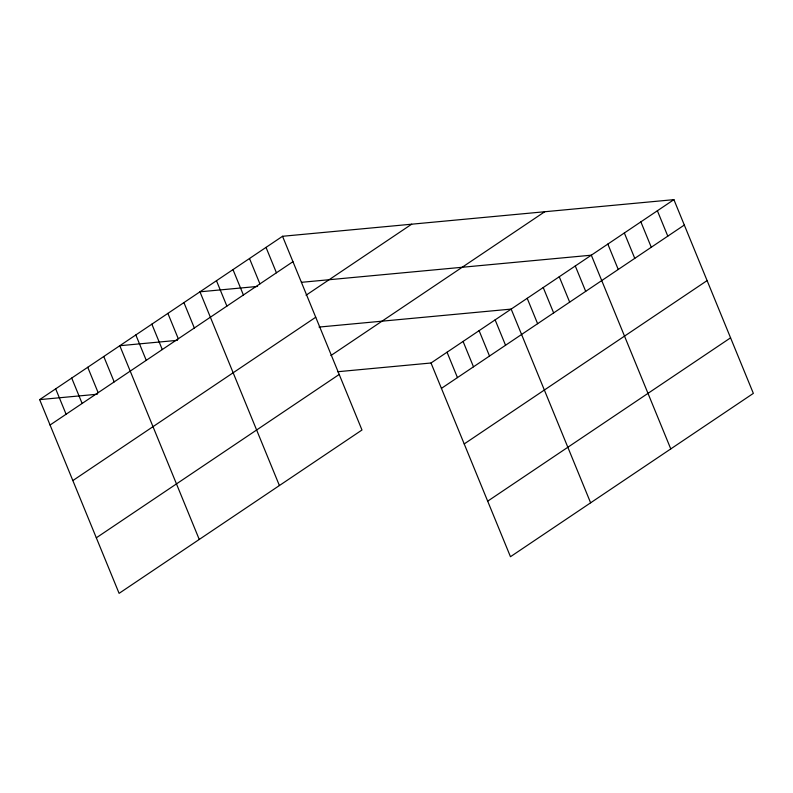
<?xml version="1.0" encoding="UTF-8"?>
<svg xmlns="http://www.w3.org/2000/svg" width="793" height="793" viewBox="0 0 793 793"><rect width="100%" height="100%" fill="white"/><g stroke="black" fill="none" stroke-linecap="round" stroke-linejoin="round"><path stroke-width="1.19" d="M282.536 236.284L361.985 430.004L119.099 593.352L39.65 399.622L282.536 236.284L673.901 199.648L753.35 393.378L510.464 556.716L431.015 362.996L337.61 371.739M50.068 425.018L292.954 261.68M306.058 295.224L411.686 224.191M72.847 480.568L315.733 317.23M330.919 355.542L544.751 211.741M96.32 537.803L339.206 374.455M431.015 362.996L673.901 199.648M441.423 388.382L684.309 225.043M464.212 443.931L707.098 280.593M487.685 501.166L730.571 337.828M257.606 286.422L199.955 291.814L279.404 485.544M301.429 282.318L591.32 255.187L670.769 448.907M177.454 340.326L119.802 345.718L199.251 539.448M319.044 327.073L511.168 309.092L590.616 502.812M39.65 399.622L97.311 394.23M657.377 210.75L667.795 236.145M640.863 221.862L651.281 247.257M624.349 232.973L634.767 258.359M607.835 244.075L618.243 269.471M575.282 265.962L585.7 291.358M559.253 276.747L569.671 302.143M543.225 287.522L553.643 312.918M527.196 298.307L537.614 323.703M495.129 319.866L505.547 345.262M479.101 330.651L489.519 356.047M463.072 341.426L473.49 366.822M447.044 352.211L457.462 377.607M266.022 247.386L276.43 272.782M249.498 258.498L259.916 283.894M232.983 269.6L243.401 294.996M216.469 280.712L226.887 306.108M183.926 302.599L194.335 327.995M167.888 313.384L178.306 338.78M151.859 324.159L162.278 349.554M135.831 334.943L146.249 360.339M103.774 356.503L114.182 381.899M87.745 367.288L98.154 392.684M71.707 378.063L82.125 403.459M55.679 388.848L66.097 414.243"/></g></svg>
